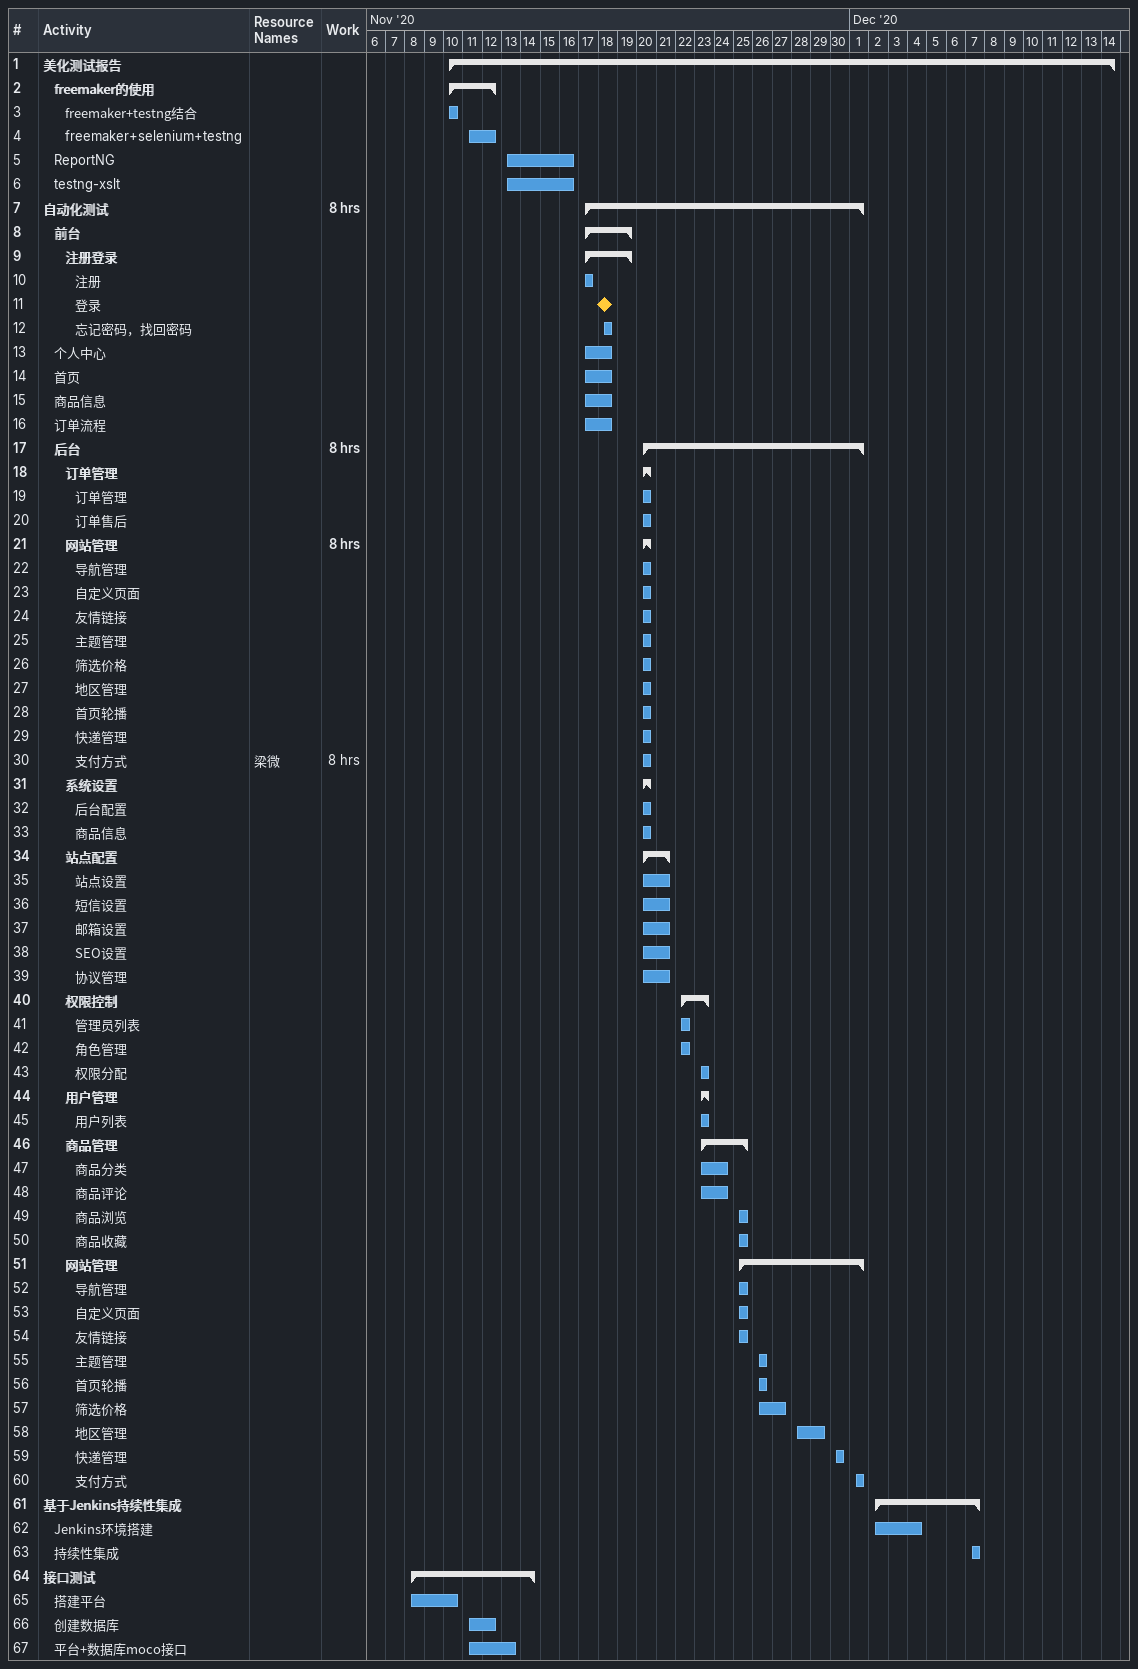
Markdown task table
| ID | Level | Task | Start | Finish | Resources | Work (h) |
|---|---|---|---|---|---|---|
| 1 | 1 | **美化测试报告** | 2020-11-10 | 2020-12-14 |  |  |
| 2 | 2 | **freemaker的使用** | 2020-11-10 | 2020-11-12 |  |  |
| 3 | 3 | freemaker+testng结合 | 2020-11-10 | 2020-11-10 |  |  |
| 4 | 3 | freemaker+selenium+testng | 2020-11-11 | 2020-11-12 |  |  |
| 5 | 2 | ReportNG | 2020-11-13 | 2020-11-16 |  |  |
| 6 | 2 | testng-xslt | 2020-11-13 | 2020-11-16 |  |  |
| 7 | 1 | **自动化测试** | 2020-11-17 | 2020-12-01 |  | 8 |
| 8 | 2 | **前台** | 2020-11-17 | 2020-11-19 |  |  |
| 9 | 3 | **注册登录** | 2020-11-17 | 2020-11-19 |  |  |
| 10 | 4 | 注册 | 2020-11-17 | 2020-11-17 |  |  |
| 11 | 4 | 登录 (milestone) | 2020-11-18 | 2020-11-18 |  |  |
| 12 | 4 | 忘记密码，找回密码 | 2020-11-18 | 2020-11-18 |  |  |
| 13 | 2 | 个人中心 | 2020-11-17 | 2020-11-18 |  |  |
| 14 | 2 | 首页 | 2020-11-17 | 2020-11-18 |  |  |
| 15 | 2 | 商品信息 | 2020-11-17 | 2020-11-18 |  |  |
| 16 | 2 | 订单流程 | 2020-11-17 | 2020-11-18 |  |  |
| 17 | 2 | **后台** | 2020-11-20 | 2020-12-01 |  | 8 |
| 18 | 3 | **订单管理** | 2020-11-20 | 2020-11-20 |  |  |
| 19 | 4 | 订单管理 | 2020-11-20 | 2020-11-20 |  |  |
| 20 | 4 | 订单售后 | 2020-11-20 | 2020-11-20 |  |  |
| 21 | 3 | **网站管理** | 2020-11-20 | 2020-11-20 |  | 8 |
| 22 | 4 | 导航管理 | 2020-11-20 | 2020-11-20 |  |  |
| 23 | 4 | 自定义页面 | 2020-11-20 | 2020-11-20 |  |  |
| 24 | 4 | 友情链接 | 2020-11-20 | 2020-11-20 |  |  |
| 25 | 4 | 主题管理 | 2020-11-20 | 2020-11-20 |  |  |
| 26 | 4 | 筛选价格 | 2020-11-20 | 2020-11-20 |  |  |
| 27 | 4 | 地区管理 | 2020-11-20 | 2020-11-20 |  |  |
| 28 | 4 | 首页轮播 | 2020-11-20 | 2020-11-20 |  |  |
| 29 | 4 | 快递管理 | 2020-11-20 | 2020-11-20 |  |  |
| 30 | 4 | 支付方式 | 2020-11-20 | 2020-11-20 | 梁微 | 8 |
| 31 | 3 | **系统设置** | 2020-11-20 | 2020-11-20 |  |  |
| 32 | 4 | 后台配置 | 2020-11-20 | 2020-11-20 |  |  |
| 33 | 4 | 商品信息 | 2020-11-20 | 2020-11-20 |  |  |
| 34 | 3 | **站点配置** | 2020-11-20 | 2020-11-21 |  |  |
| 35 | 4 | 站点设置 | 2020-11-20 | 2020-11-21 |  |  |
| 36 | 4 | 短信设置 | 2020-11-20 | 2020-11-21 |  |  |
| 37 | 4 | 邮箱设置 | 2020-11-20 | 2020-11-21 |  |  |
| 38 | 4 | SEO设置 | 2020-11-20 | 2020-11-21 |  |  |
| 39 | 4 | 协议管理 | 2020-11-20 | 2020-11-21 |  |  |
| 40 | 3 | **权限控制** | 2020-11-22 | 2020-11-23 |  |  |
| 41 | 4 | 管理员列表 | 2020-11-22 | 2020-11-22 |  |  |
| 42 | 4 | 角色管理 | 2020-11-22 | 2020-11-22 |  |  |
| 43 | 4 | 权限分配 | 2020-11-23 | 2020-11-23 |  |  |
| 44 | 3 | **用户管理** | 2020-11-23 | 2020-11-23 |  |  |
| 45 | 4 | 用户列表 | 2020-11-23 | 2020-11-23 |  |  |
| 46 | 3 | **商品管理** | 2020-11-23 | 2020-11-25 |  |  |
| 47 | 4 | 商品分类 | 2020-11-23 | 2020-11-24 |  |  |
| 48 | 4 | 商品评论 | 2020-11-23 | 2020-11-24 |  |  |
| 49 | 4 | 商品浏览 | 2020-11-25 | 2020-11-25 |  |  |
| 50 | 4 | 商品收藏 | 2020-11-25 | 2020-11-25 |  |  |
| 51 | 3 | **网站管理** | 2020-11-25 | 2020-12-01 |  |  |
| 52 | 4 | 导航管理 | 2020-11-25 | 2020-11-25 |  |  |
| 53 | 4 | 自定义页面 | 2020-11-25 | 2020-11-25 |  |  |
| 54 | 4 | 友情链接 | 2020-11-25 | 2020-11-25 |  |  |
| 55 | 4 | 主题管理 | 2020-11-26 | 2020-11-26 |  |  |
| 56 | 4 | 首页轮播 | 2020-11-26 | 2020-11-26 |  |  |
| 57 | 4 | 筛选价格 | 2020-11-26 | 2020-11-27 |  |  |
| 58 | 4 | 地区管理 | 2020-11-28 | 2020-11-29 |  |  |
| 59 | 4 | 快递管理 | 2020-11-30 | 2020-11-30 |  |  |
| 60 | 4 | 支付方式 | 2020-12-01 | 2020-12-01 |  |  |
| 61 | 1 | **基于Jenkins持续性集成** | 2020-12-02 | 2020-12-07 |  |  |
| 62 | 2 | Jenkins环境搭建 | 2020-12-02 | 2020-12-04 |  |  |
| 63 | 2 | 持续性集成 | 2020-12-07 | 2020-12-07 |  |  |
| 64 | 1 | **接口测试** | 2020-11-08 | 2020-11-14 |  |  |
| 65 | 2 | 搭建平台 | 2020-11-08 | 2020-11-10 |  |  |
| 66 | 2 | 创建数据库 | 2020-11-11 | 2020-11-12 |  |  |
| 67 | 2 | 平台+数据库moco接口 | 2020-11-11 | 2020-11-13 |  |  |
